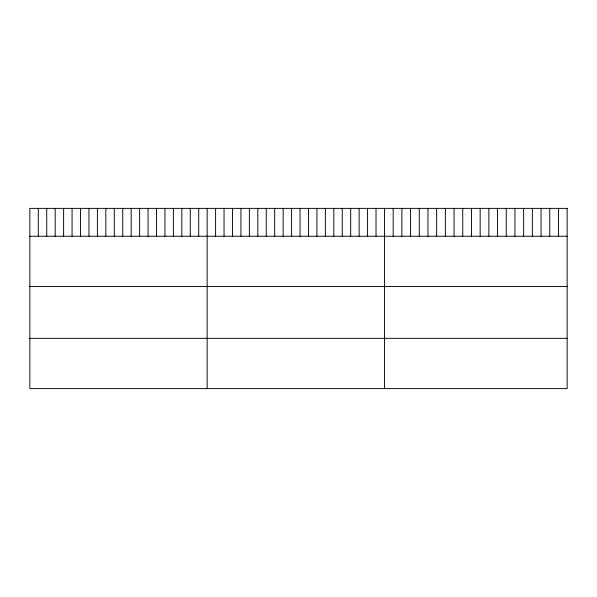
<?xml version="1.0" encoding="UTF-8"?>
<svg xmlns="http://www.w3.org/2000/svg" width="597" height="597" viewBox="0 0 597 597"><rect width="100%" height="100%" fill="white"/><g stroke="black" fill="none" stroke-linecap="round" stroke-linejoin="round"><path stroke-width="0.9" d="M29.85 236.248L567.15 236.248M29.85 286.53L567.15 286.53M29.85 338.342L567.15 338.342M558.449 208.375L558.449 236.248M549.755 208.375L549.755 236.248M541.054 208.375L541.054 236.248M532.352 208.375L532.352 236.248M523.651 208.375L523.651 236.248M514.957 208.375L514.957 236.248M506.256 208.375L506.256 236.248M497.555 208.375L497.555 236.248M488.861 208.375L488.861 236.248M480.16 208.375L480.16 236.248M471.458 208.375L471.458 236.248M462.757 208.375L462.757 236.248M454.063 208.375L454.063 236.248M445.362 208.375L445.362 236.248M436.661 208.375L436.661 236.248M427.967 208.375L427.967 236.248M419.266 208.375L419.266 236.248M410.564 208.375L410.564 236.248M401.863 208.375L401.863 236.248M393.169 208.375L393.169 236.248M384.468 208.375L384.468 388.625M376.028 208.375L376.028 236.248M367.58 208.375L367.58 236.248M359.14 208.375L359.14 236.248M350.693 208.375L350.693 236.248M342.253 208.375L342.253 236.248M333.805 208.375L333.805 236.248M325.365 208.375L325.365 236.248M316.925 208.375L316.925 236.248M308.477 208.375L308.477 236.248M300.037 208.375L300.037 236.248M291.59 208.375L291.59 236.248M283.15 208.375L283.15 236.248M274.702 208.375L274.702 236.248M266.262 208.375L266.262 236.248M257.822 208.375L257.822 236.248M249.374 208.375L249.374 236.248M240.934 208.375L240.934 236.248M232.487 208.375L232.487 236.248M224.047 208.375L224.047 236.248M215.599 208.375L215.599 236.248M207.159 208.375L207.159 388.625M198.719 208.375L198.719 236.248M190.271 208.375L190.271 236.248M181.831 208.375L181.831 236.248M173.384 208.375L173.384 236.248M164.944 208.375L164.944 236.248M156.496 208.375L156.496 236.248M148.056 208.375L148.056 236.248M139.616 208.375L139.616 236.248M131.168 208.375L131.168 236.248M122.728 208.375L122.728 236.248M114.281 208.375L114.281 236.248M105.841 208.375L105.841 236.248M97.393 208.375L97.393 236.248M88.953 208.375L88.953 236.248M80.513 208.375L80.513 236.248M72.065 208.375L72.065 236.248M63.625 208.375L63.625 236.248M55.178 208.375L55.178 236.248M46.738 208.375L46.738 236.248M38.29 208.375L38.29 236.248M567.15 208.375L29.85 208.375L29.85 388.625L567.15 388.625L567.15 208.375"/></g></svg>
